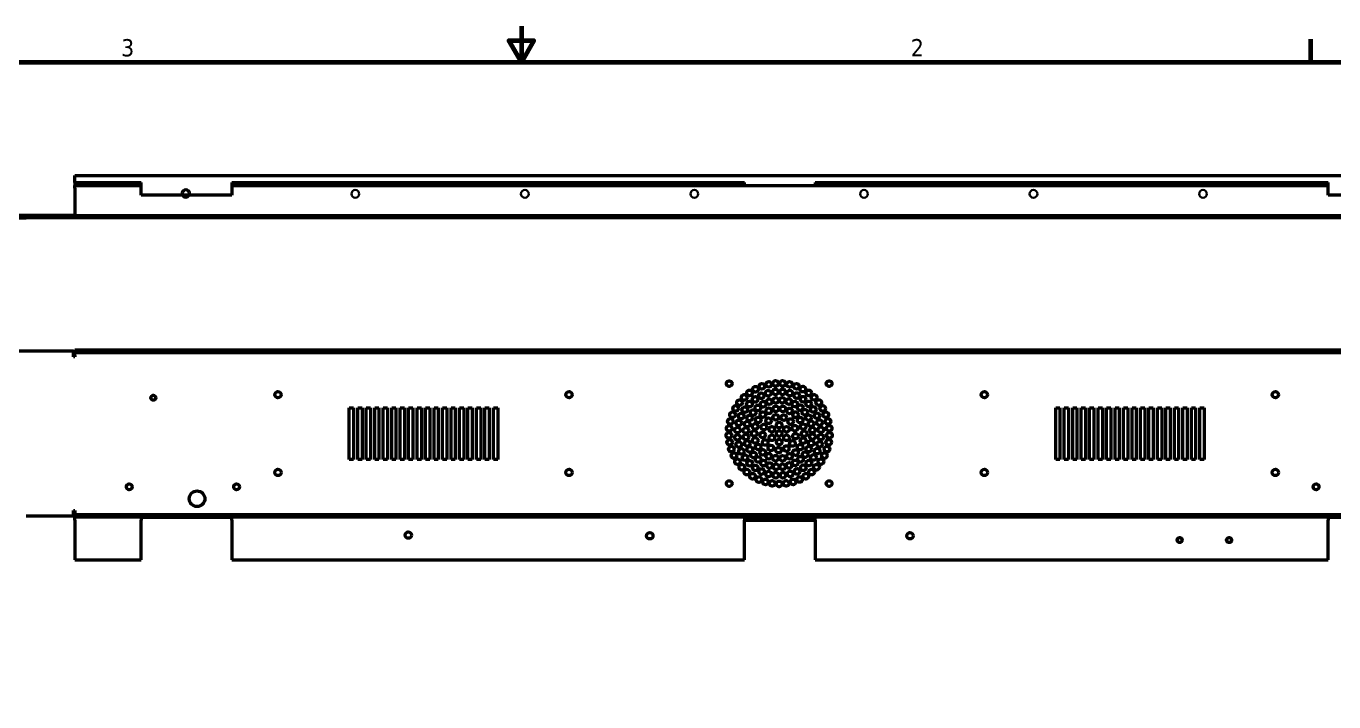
# Model space of a CAD drawing. Header units: millimetres. Extents: x 51 to 2184, y 25 to 1702.
# Drawn here: x 767 to 1693, y 1224 to 1702 of the extents above; entities that cross this region are included whole.
import ezdxf

# ---------------------------------------------------------------- set-up
doc = ezdxf.new("R2010")
doc.units = ezdxf.units.MM
doc.header["$LTSCALE"] = 4
for name, color, linetype, lineweight in [('Obramowanie (ANSI)', 7, 'Continuous', 70), ('Ukryty (ANSI)', 7, 'Continuous', 35), ('Widoczne (ANSI)', 7, 'Continuous', 50)]:
    doc.layers.add(name, color=color, linetype=linetype, lineweight=lineweight)
doc.styles.add('Tekst notatki (ANSI)', font='tahoma.ttf')

# ---------------------------------------------------------------- blocks, each defined once
blk = doc.blocks.new('Ramki Default Border')
at = {"layer": 'Obramowanie (ANSI)'}
blk.add_line((419.1, 419.1), (419.1, 423.16), dxfattribs=at)
at = {"layer": 'Obramowanie (ANSI)', "flags": 128}
for points in [[(279.4, 425.45), (279.4, 419.1), (277.2, 422.91), (281.6, 422.91), (279.4, 419.1)], [(19.05, 12.7), (19.05, 419.1), (539.75, 419.1), (539.75, 12.7), (19.05, 12.7)]]:
    blk.add_lwpolyline(points, dxfattribs=at)
at = {"layer": 'Obramowanie (ANSI)', "char_height": 3.05, "attachment_point": 7, "style": 'Tekst notatki (ANSI)'}
for s, insert in [('3', (208.6, 420.05)), ('2', (348.33, 420.12))]:
    blk.add_mtext(s, dxfattribs=dict(at, insert=insert))

msp = doc.modelspace()

# ---------------------------------------------------------------- linework, layer by layer
at = {"layer": 'Ukryty (ANSI)'}
for p, q in [((1035.335, 1589.139), (1035.335, 1591.139)), ((1039.835, 1589.139), (1039.835, 1591.139)), ((1206.264, 1589.139), (1206.264, 1591.139)), ((1210.764, 1589.139), (1210.764, 1591.139)), ((1390.406, 1589.139), (1390.406, 1591.139)), ((1394.906, 1589.139), (1394.906, 1591.139)), ((1581.835, 1589.139), (1581.835, 1591.139)), ((1585.335, 1589.139), (1585.335, 1591.139)), ((1616.835, 1589.139), (1616.835, 1591.139)), ((1620.335, 1589.139), (1620.335, 1591.139)), ((801.585, 1568.139), (1796.585, 1568.139)), ((838.035, 1566.139), (838.035, 1568.139)), ((842.135, 1566.139), (842.135, 1568.139)), ((855.335, 1566.139), (855.335, 1568.139)), ((858.835, 1566.139), (858.835, 1568.139)), ((882.585, 1568.139), (882.585, 1566.139)), ((893.585, 1568.139), (893.585, 1566.139)), ((914.035, 1566.139), (914.035, 1568.139)), ((918.135, 1566.139), (918.135, 1568.139)), ((943.085, 1566.139), (943.085, 1568.139)), ((947.585, 1566.139), (947.585, 1568.139)), ((995.835, 1566.139), (995.835, 1568.139)), ((998.835, 1566.139), (998.835, 1568.139)), ((1001.835, 1566.139), (1001.835, 1568.139)), ((1004.835, 1566.139), (1004.835, 1568.139)), ((1007.835, 1566.139), (1007.835, 1568.139)), ((1010.835, 1566.139), (1010.835, 1568.139)), ((1013.835, 1566.139), (1013.835, 1568.139)), ((1016.835, 1566.139), (1016.835, 1568.139)), ((1019.835, 1566.139), (1019.835, 1568.139)), ((1022.835, 1566.139), (1022.835, 1568.139)), ((1025.835, 1566.139), (1025.835, 1568.139)), ((1028.835, 1566.139), (1028.835, 1568.139)), ((1031.835, 1566.139), (1031.835, 1568.139)), ((1034.835, 1566.139), (1034.835, 1568.139)), ((1037.835, 1566.139), (1037.835, 1568.139)), ((1040.835, 1566.139), (1040.835, 1568.139)), ((1043.835, 1566.139), (1043.835, 1568.139)), ((1046.835, 1566.139), (1046.835, 1568.139)), ((1049.835, 1566.139), (1049.835, 1568.139)), ((1052.835, 1566.139), (1052.835, 1568.139)), ((1055.835, 1566.139), (1055.835, 1568.139)), ((1058.835, 1566.139), (1058.835, 1568.139)), ((1061.835, 1566.139), (1061.835, 1568.139)), ((1064.835, 1566.139), (1064.835, 1568.139)), ((1067.835, 1566.139), (1067.835, 1568.139)), ((1070.835, 1566.139), (1070.835, 1568.139)), ((1073.835, 1566.139), (1073.835, 1568.139)), ((1076.835, 1566.139), (1076.835, 1568.139)), ((1079.835, 1566.139), (1079.835, 1568.139)), ((1082.835, 1566.139), (1082.835, 1568.139)), ((1085.835, 1566.139), (1085.835, 1568.139)), ((1088.835, 1566.139), (1088.835, 1568.139)), ((1091.835, 1566.139), (1091.835, 1568.139)), ((1094.835, 1566.139), (1094.835, 1568.139)), ((1097.835, 1566.139), (1097.835, 1568.139)), ((1100.835, 1566.139), (1100.835, 1568.139)), ((1149.085, 1566.139), (1149.085, 1568.139)), ((1153.585, 1566.139), (1153.585, 1568.139)), ((1262.527, 1566.139), (1262.527, 1568.139)), ((1262.697, 1566.139), (1262.697, 1568.139)), ((1262.73, 1568.139), (1262.73, 1566.139)), ((1263.049, 1566.139), (1263.049, 1568.139)), ((1263.556, 1566.139), (1263.556, 1568.139)), ((1264.253, 1566.139), (1264.253, 1568.139)), ((1265.087, 1566.139), (1265.087, 1568.139)), ((1266.116, 1566.139), (1266.116, 1568.139)), ((1266.527, 1566.139), (1266.527, 1568.139)), ((1266.697, 1566.139), (1266.697, 1568.139)), ((1266.73, 1568.139), (1266.73, 1566.139)), ((1267.049, 1566.139), (1267.049, 1568.139)), ((1267.261, 1566.139), (1267.261, 1568.139)), ((1267.556, 1566.139), (1267.556, 1568.139)), ((1268.253, 1566.139), (1268.253, 1568.139)), ((1268.59, 1566.139), (1268.59, 1568.139)), ((1268.601, 1566.139), (1268.601, 1568.139)), ((1268.612, 1566.139), (1268.612, 1568.139)), ((1269.087, 1566.139), (1269.087, 1568.139)), ((1269.464, 1566.139), (1269.464, 1568.139)), ((1269.53, 1566.139), (1269.53, 1568.139)), ((1270.035, 1566.139), (1270.035, 1568.139)), ((1270.116, 1566.139), (1270.116, 1568.139)), ((1271.208, 1566.139), (1271.208, 1568.139)), ((1271.261, 1566.139), (1271.261, 1568.139)), ((1271.315, 1566.139), (1271.315, 1568.139)), ((1271.66, 1566.139), (1271.66, 1568.139)), ((1272.59, 1566.139), (1272.59, 1568.139)), ((1272.601, 1566.139), (1272.601, 1568.139)), ((1272.612, 1566.139), (1272.612, 1568.139)), ((1273.354, 1566.139), (1273.354, 1568.139)), ((1273.464, 1566.139), (1273.464, 1568.139)), ((1273.53, 1566.139), (1273.53, 1568.139)), ((1273.769, 1566.139), (1273.769, 1568.139)), ((1273.915, 1566.139), (1273.915, 1568.139)), ((1274.035, 1566.139), (1274.035, 1568.139)), ((1274.564, 1568.139), (1274.564, 1566.139)), ((1274.59, 1568.139), (1274.59, 1566.139)), ((1275.208, 1566.139), (1275.208, 1568.139)), ((1275.233, 1566.139), (1275.233, 1568.139)), ((1275.315, 1566.139), (1275.315, 1568.139)), ((1275.442, 1568.139), (1275.442, 1566.139)), ((1275.519, 1568.139), (1275.519, 1566.139)), ((1275.66, 1566.139), (1275.66, 1568.139)), ((1277.068, 1566.139), (1277.068, 1568.139)), ((1277.155, 1566.139), (1277.155, 1568.139)), ((1277.19, 1568.139), (1277.19, 1566.139)), ((1277.248, 1566.139), (1277.248, 1568.139)), ((1277.315, 1568.139), (1277.315, 1566.139)), ((1277.354, 1566.139), (1277.354, 1568.139)), ((1277.769, 1566.139), (1277.769, 1568.139)), ((1277.915, 1566.139), (1277.915, 1568.139)), ((1278.564, 1568.139), (1278.564, 1566.139)), ((1278.59, 1568.139), (1278.59, 1566.139)), ((1279.233, 1566.139), (1279.233, 1568.139)), ((1279.252, 1566.139), (1279.252, 1568.139)), ((1279.442, 1568.139), (1279.442, 1566.139)), ((1279.519, 1568.139), (1279.519, 1566.139)), ((1279.742, 1568.139), (1279.742, 1566.139)), ((1279.91, 1568.139), (1279.91, 1566.139)), ((1280.422, 1568.139), (1280.422, 1566.139)), ((1281.007, 1566.139), (1281.007, 1568.139)), ((1281.068, 1566.139), (1281.068, 1568.139)), ((1281.114, 1568.139), (1281.114, 1566.139)), ((1281.155, 1566.139), (1281.155, 1568.139)), ((1281.161, 1568.139), (1281.161, 1566.139)), ((1281.19, 1568.139), (1281.19, 1566.139)), ((1281.216, 1566.139), (1281.216, 1568.139)), ((1281.248, 1566.139), (1281.248, 1568.139)), ((1281.315, 1568.139), (1281.315, 1566.139)), ((1281.364, 1566.139), (1281.364, 1568.139)), ((1282.999, 1568.139), (1282.999, 1566.139)), ((1283.181, 1568.139), (1283.181, 1566.139)), ((1283.204, 1568.139), (1283.204, 1566.139)), ((1283.252, 1566.139), (1283.252, 1568.139)), ((1283.272, 1568.139), (1283.272, 1566.139)), ((1283.637, 1566.139), (1283.637, 1568.139)), ((1283.742, 1568.139), (1283.742, 1566.139)), ((1283.91, 1568.139), (1283.91, 1566.139)), ((1284.422, 1568.139), (1284.422, 1566.139)), ((1285.007, 1566.139), (1285.007, 1568.139)), ((1285.114, 1568.139), (1285.114, 1566.139)), ((1285.161, 1568.139), (1285.161, 1566.139)), ((1285.216, 1566.139), (1285.216, 1568.139)), ((1285.364, 1566.139), (1285.364, 1568.139)), ((1285.464, 1566.139), (1285.464, 1568.139)), ((1285.695, 1566.139), (1285.695, 1568.139)), ((1285.898, 1566.139), (1285.898, 1568.139)), ((1286.385, 1568.139), (1286.385, 1566.139)), ((1286.456, 1568.139), (1286.456, 1566.139)), ((1286.584, 1568.139), (1286.584, 1566.139)), ((1286.835, 1568.139), (1286.835, 1566.139)), ((1286.999, 1568.139), (1286.999, 1566.139)), ((1287.069, 1568.139), (1287.069, 1566.139)), ((1287.181, 1568.139), (1287.181, 1566.139)), ((1287.204, 1568.139), (1287.204, 1566.139)), ((1287.264, 1568.139), (1287.264, 1566.139)), ((1287.272, 1568.139), (1287.272, 1566.139)), ((1287.637, 1566.139), (1287.637, 1568.139)), ((1288.187, 1568.139), (1288.187, 1566.139)), ((1288.303, 1566.139), (1288.303, 1568.139)), ((1289.464, 1566.139), (1289.464, 1568.139)), ((1289.695, 1566.139), (1289.695, 1568.139)), ((1289.898, 1566.139), (1289.898, 1568.139)), ((1290.306, 1566.139), (1290.306, 1568.139)), ((1290.385, 1568.139), (1290.385, 1566.139)), ((1290.456, 1568.139), (1290.456, 1566.139)), ((1290.552, 1566.139), (1290.552, 1568.139)), ((1290.584, 1568.139), (1290.584, 1566.139)), ((1290.624, 1568.139), (1290.624, 1566.139)), ((1290.67, 1566.139), (1290.67, 1568.139)), ((1290.674, 1568.139), (1290.674, 1566.139)), ((1290.828, 1568.139), (1290.828, 1566.139)), ((1290.835, 1568.139), (1290.835, 1566.139)), ((1291.069, 1568.139), (1291.069, 1566.139)), ((1291.105, 1568.139), (1291.105, 1566.139)), ((1291.264, 1568.139), (1291.264, 1566.139)), ((1291.359, 1568.139), (1291.359, 1566.139)), ((1292.187, 1568.139), (1292.187, 1566.139)), ((1292.257, 1568.139), (1292.257, 1566.139)), ((1292.303, 1566.139), (1292.303, 1568.139)), ((1292.894, 1568.139), (1292.894, 1566.139)), ((1293.16, 1566.139), (1293.16, 1568.139)), ((1294.306, 1566.139), (1294.306, 1568.139)), ((1294.552, 1566.139), (1294.552, 1568.139)), ((1294.624, 1568.139), (1294.624, 1566.139)), ((1294.67, 1566.139), (1294.67, 1568.139)), ((1294.674, 1568.139), (1294.674, 1566.139)), ((1294.828, 1568.139), (1294.828, 1566.139)), ((1295.105, 1568.139), (1295.105, 1566.139)), ((1295.359, 1568.139), (1295.359, 1566.139)), ((1295.383, 1566.139), (1295.383, 1568.139)), ((1295.492, 1568.139), (1295.492, 1566.139)), ((1295.586, 1566.139), (1295.586, 1568.139)), ((1295.637, 1566.139), (1295.637, 1568.139)), ((1295.642, 1568.139), (1295.642, 1566.139)), ((1295.66, 1568.139), (1295.66, 1566.139)), ((1295.694, 1568.139), (1295.694, 1566.139)), ((1295.907, 1568.139), (1295.907, 1566.139)), ((1296.257, 1568.139), (1296.257, 1566.139)), ((1296.894, 1568.139), (1296.894, 1566.139)), ((1297.16, 1566.139), (1297.16, 1568.139)), ((1297.664, 1568.139), (1297.664, 1566.139)), ((1298.09, 1568.139), (1298.09, 1566.139)), ((1298.113, 1566.139), (1298.113, 1568.139)), ((1299.383, 1566.139), (1299.383, 1568.139)), ((1299.492, 1568.139), (1299.492, 1566.139)), ((1299.586, 1566.139), (1299.586, 1568.139)), ((1299.637, 1566.139), (1299.637, 1568.139)), ((1299.642, 1568.139), (1299.642, 1566.139)), ((1299.66, 1568.139), (1299.66, 1566.139)), ((1299.694, 1568.139), (1299.694, 1566.139)), ((1299.907, 1568.139), (1299.907, 1566.139)), ((1300.274, 1568.139), (1300.274, 1566.139)), ((1300.521, 1568.139), (1300.521, 1566.139)), ((1300.538, 1568.139), (1300.538, 1566.139)), ((1300.543, 1566.139), (1300.543, 1568.139)), ((1300.55, 1566.139), (1300.55, 1568.139)), ((1300.689, 1568.139), (1300.689, 1566.139)), ((1300.797, 1566.139), (1300.797, 1568.139)), ((1301.313, 1568.139), (1301.313, 1566.139)), ((1301.664, 1568.139), (1301.664, 1566.139)), ((1302.09, 1568.139), (1302.09, 1566.139)), ((1302.113, 1566.139), (1302.113, 1568.139)), ((1303.065, 1566.139), (1303.065, 1568.139)), ((1303.169, 1568.139), (1303.169, 1566.139)), ((1303.286, 1568.139), (1303.286, 1566.139)), ((1304.274, 1568.139), (1304.274, 1566.139)), ((1304.521, 1568.139), (1304.521, 1566.139)), ((1304.538, 1568.139), (1304.538, 1566.139)), ((1304.543, 1566.139), (1304.543, 1568.139)), ((1304.55, 1566.139), (1304.55, 1568.139)), ((1304.689, 1568.139), (1304.689, 1566.139)), ((1304.797, 1566.139), (1304.797, 1568.139)), ((1304.822, 1568.139), (1304.822, 1566.139)), ((1305.076, 1568.139), (1305.076, 1566.139)), ((1305.313, 1568.139), (1305.313, 1566.139)), ((1305.353, 1568.139), (1305.353, 1566.139)), ((1305.467, 1566.139), (1305.467, 1568.139)), ((1305.507, 1568.139), (1305.507, 1566.139)), ((1305.629, 1566.139), (1305.629, 1568.139)), ((1305.875, 1566.139), (1305.875, 1568.139)), ((1306.194, 1568.139), (1306.194, 1566.139)), ((1307.065, 1566.139), (1307.065, 1568.139)), ((1307.169, 1568.139), (1307.169, 1566.139)), ((1307.286, 1568.139), (1307.286, 1566.139)), ((1307.51, 1568.139), (1307.51, 1566.139)), ((1307.921, 1566.139), (1307.921, 1568.139)), ((1308.822, 1568.139), (1308.822, 1566.139)), ((1309.076, 1568.139), (1309.076, 1566.139)), ((1309.111, 1568.139), (1309.111, 1566.139)), ((1309.219, 1568.139), (1309.219, 1566.139)), ((1309.345, 1568.139), (1309.345, 1566.139)), ((1309.353, 1568.139), (1309.353, 1566.139)), ((1309.467, 1566.139), (1309.467, 1568.139)), ((1309.507, 1568.139), (1309.507, 1566.139)), ((1309.597, 1568.139), (1309.597, 1566.139)), ((1309.629, 1566.139), (1309.629, 1568.139)), ((1309.693, 1568.139), (1309.693, 1566.139)), ((1309.725, 1568.139), (1309.725, 1566.139)), ((1309.875, 1566.139), (1309.875, 1568.139)), ((1310.194, 1568.139), (1310.194, 1566.139)), ((1310.24, 1566.139), (1310.24, 1568.139)), ((1310.485, 1566.139), (1310.485, 1568.139)), ((1310.716, 1566.139), (1310.716, 1568.139)), ((1311.51, 1568.139), (1311.51, 1566.139)), ((1311.921, 1566.139), (1311.921, 1568.139)), ((1312.585, 1566.139), (1312.585, 1568.139)), ((1312.908, 1568.139), (1312.908, 1566.139)), ((1312.977, 1568.139), (1312.977, 1566.139)), ((1313, 1568.139), (1313, 1566.139)), ((1313.111, 1568.139), (1313.111, 1566.139)), ((1313.182, 1568.139), (1313.182, 1566.139)), ((1313.219, 1568.139), (1313.219, 1566.139)), ((1313.345, 1568.139), (1313.345, 1566.139)), ((1313.597, 1568.139), (1313.597, 1566.139)), ((1313.693, 1568.139), (1313.693, 1566.139)), ((1313.725, 1568.139), (1313.725, 1566.139)), ((1314.24, 1566.139), (1314.24, 1568.139)), ((1314.485, 1566.139), (1314.485, 1568.139)), ((1314.716, 1566.139), (1314.716, 1568.139)), ((1314.777, 1566.139), (1314.777, 1568.139)), ((1314.965, 1566.139), (1314.965, 1568.139)), ((1315.019, 1568.139), (1315.019, 1566.139)), ((1315.067, 1568.139), (1315.067, 1566.139)), ((1315.174, 1566.139), (1315.174, 1568.139)), ((1315.759, 1568.139), (1315.759, 1566.139)), ((1316.27, 1568.139), (1316.27, 1566.139)), ((1316.439, 1568.139), (1316.439, 1566.139)), ((1316.585, 1566.139), (1316.585, 1568.139)), ((1316.908, 1568.139), (1316.908, 1566.139)), ((1316.967, 1566.139), (1316.967, 1568.139)), ((1316.977, 1568.139), (1316.977, 1566.139)), ((1317, 1568.139), (1317, 1566.139)), ((1317.182, 1568.139), (1317.182, 1566.139)), ((1318.777, 1566.139), (1318.777, 1568.139)), ((1318.865, 1568.139), (1318.865, 1566.139)), ((1318.932, 1566.139), (1318.932, 1568.139)), ((1318.965, 1566.139), (1318.965, 1568.139)), ((1318.989, 1566.139), (1318.989, 1568.139)), ((1318.991, 1568.139), (1318.991, 1566.139)), ((1319.019, 1568.139), (1319.019, 1566.139)), ((1319.067, 1568.139), (1319.067, 1566.139)), ((1319.112, 1566.139), (1319.112, 1568.139)), ((1319.174, 1566.139), (1319.174, 1568.139)), ((1319.759, 1568.139), (1319.759, 1566.139)), ((1320.27, 1568.139), (1320.27, 1566.139)), ((1320.439, 1568.139), (1320.439, 1566.139)), ((1320.662, 1568.139), (1320.662, 1566.139)), ((1320.739, 1568.139), (1320.739, 1566.139)), ((1320.967, 1566.139), (1320.967, 1568.139)), ((1320.982, 1566.139), (1320.982, 1568.139)), ((1321.591, 1568.139), (1321.591, 1566.139)), ((1321.617, 1568.139), (1321.617, 1566.139)), ((1322.266, 1566.139), (1322.266, 1568.139)), ((1322.412, 1566.139), (1322.412, 1568.139)), ((1322.794, 1566.139), (1322.794, 1568.139)), ((1322.865, 1568.139), (1322.865, 1566.139)), ((1322.932, 1566.139), (1322.932, 1568.139)), ((1322.989, 1566.139), (1322.989, 1568.139)), ((1322.991, 1568.139), (1322.991, 1566.139)), ((1323.112, 1566.139), (1323.112, 1568.139)), ((1324.551, 1566.139), (1324.551, 1568.139)), ((1324.662, 1568.139), (1324.662, 1566.139)), ((1324.739, 1568.139), (1324.739, 1566.139)), ((1324.865, 1566.139), (1324.865, 1568.139)), ((1324.973, 1566.139), (1324.973, 1568.139)), ((1324.982, 1566.139), (1324.982, 1568.139)), ((1325.591, 1568.139), (1325.591, 1566.139)), ((1325.617, 1568.139), (1325.617, 1566.139)), ((1326.119, 1566.139), (1326.119, 1568.139)), ((1326.266, 1566.139), (1326.266, 1568.139)), ((1326.412, 1566.139), (1326.412, 1568.139)), ((1326.651, 1566.139), (1326.651, 1568.139)), ((1326.717, 1566.139), (1326.717, 1568.139)), ((1326.794, 1566.139), (1326.794, 1568.139)), ((1327.569, 1566.139), (1327.569, 1568.139)), ((1327.591, 1566.139), (1327.591, 1568.139)), ((1327.605, 1566.139), (1327.605, 1568.139)), ((1328.551, 1566.139), (1328.551, 1568.139)), ((1328.865, 1566.139), (1328.865, 1568.139)), ((1328.897, 1566.139), (1328.897, 1568.139)), ((1328.973, 1566.139), (1328.973, 1568.139)), ((1330.084, 1566.139), (1330.084, 1568.139)), ((1330.119, 1566.139), (1330.119, 1568.139)), ((1330.651, 1566.139), (1330.651, 1568.139)), ((1330.717, 1566.139), (1330.717, 1568.139)), ((1331.077, 1566.139), (1331.077, 1568.139)), ((1331.569, 1566.139), (1331.569, 1568.139)), ((1331.591, 1566.139), (1331.591, 1568.139)), ((1331.605, 1566.139), (1331.605, 1568.139)), ((1331.941, 1566.139), (1331.941, 1568.139)), ((1332.614, 1566.139), (1332.614, 1568.139)), ((1332.897, 1566.139), (1332.897, 1568.139)), ((1333.139, 1566.139), (1333.139, 1568.139)), ((1333.44, 1568.139), (1333.44, 1566.139)), ((1333.479, 1566.139), (1333.479, 1568.139)), ((1333.655, 1566.139), (1333.655, 1568.139)), ((1334.084, 1566.139), (1334.084, 1568.139)), ((1335.077, 1566.139), (1335.077, 1568.139)), ((1335.941, 1566.139), (1335.941, 1568.139)), ((1336.614, 1566.139), (1336.614, 1568.139)), ((1337.139, 1566.139), (1337.139, 1568.139)), ((1337.44, 1568.139), (1337.44, 1566.139)), ((1337.479, 1566.139), (1337.479, 1568.139)), ((1337.655, 1566.139), (1337.655, 1568.139)), ((1443.085, 1566.139), (1443.085, 1568.139)), ((1447.585, 1566.139), (1447.585, 1568.139)), ((1495.835, 1566.139), (1495.835, 1568.139)), ((1498.835, 1566.139), (1498.835, 1568.139)), ((1501.835, 1566.139), (1501.835, 1568.139)), ((1504.835, 1566.139), (1504.835, 1568.139)), ((1507.835, 1566.139), (1507.835, 1568.139)), ((1510.835, 1566.139), (1510.835, 1568.139)), ((1513.835, 1566.139), (1513.835, 1568.139)), ((1516.835, 1566.139), (1516.835, 1568.139)), ((1519.835, 1566.139), (1519.835, 1568.139)), ((1522.835, 1566.139), (1522.835, 1568.139)), ((1525.835, 1566.139), (1525.835, 1568.139)), ((1528.835, 1566.139), (1528.835, 1568.139)), ((1531.835, 1566.139), (1531.835, 1568.139)), ((1534.835, 1566.139), (1534.835, 1568.139)), ((1537.835, 1566.139), (1537.835, 1568.139)), ((1540.835, 1566.139), (1540.835, 1568.139)), ((1543.835, 1566.139), (1543.835, 1568.139)), ((1546.835, 1566.139), (1546.835, 1568.139)), ((1549.835, 1566.139), (1549.835, 1568.139)), ((1552.835, 1566.139), (1552.835, 1568.139)), ((1555.835, 1566.139), (1555.835, 1568.139)), ((1558.835, 1566.139), (1558.835, 1568.139)), ((1561.835, 1566.139), (1561.835, 1568.139)), ((1564.835, 1566.139), (1564.835, 1568.139)), ((1567.835, 1566.139), (1567.835, 1568.139)), ((1570.835, 1566.139), (1570.835, 1568.139)), ((1573.835, 1566.139), (1573.835, 1568.139)), ((1576.835, 1566.139), (1576.835, 1568.139)), ((1579.835, 1566.139), (1579.835, 1568.139)), ((1582.835, 1566.139), (1582.835, 1568.139)), ((1585.835, 1566.139), (1585.835, 1568.139)), ((1588.835, 1566.139), (1588.835, 1568.139)), ((1591.835, 1566.139), (1591.835, 1568.139)), ((1594.835, 1566.139), (1594.835, 1568.139)), ((1597.835, 1566.139), (1597.835, 1568.139)), ((1600.835, 1566.139), (1600.835, 1568.139)), ((1649.085, 1566.139), (1649.085, 1568.139)), ((1653.585, 1566.139), (1653.585, 1568.139)), ((1678.035, 1566.139), (1678.035, 1568.139)), ((1682.135, 1566.139), (1682.135, 1568.139)), ((877.335, 1470.853), (877.335, 1472.853)), ((882.835, 1470.853), (882.835, 1472.853)), ((997.335, 1470.853), (997.335, 1472.853)), ((1002.835, 1470.853), (1002.835, 1472.853)), ((1117.335, 1470.853), (1117.335, 1472.853)), ((1122.835, 1470.853), (1122.835, 1472.853)), ((1237.335, 1470.853), (1237.335, 1472.853)), ((1242.835, 1470.853), (1242.835, 1472.853)), ((1357.335, 1470.853), (1357.335, 1472.853)), ((1362.835, 1470.853), (1362.835, 1472.853)), ((1477.335, 1470.853), (1477.335, 1472.853)), ((1482.835, 1470.853), (1482.835, 1472.853)), ((1597.335, 1470.853), (1597.335, 1472.853)), ((1602.835, 1470.853), (1602.835, 1472.853)), ((848.585, 1354.153), (801.585, 1354.153)), ((1688.585, 1354.153), (912.585, 1354.153))]:
    msp.add_line(p, q, dxfattribs=at)
for centre in [(1000.085, 1583.139), (1120.085, 1583.139), (1240.085, 1583.139), (1360.085, 1583.139), (1480.085, 1583.139), (1600.085, 1583.139)]:
    msp.add_circle(centre, 2.75, dxfattribs=at)
msp.add_arc((880.085, 1583.139), 2.75, 201.323686, 338.676314, dxfattribs=at)
at = {"layer": 'Widoczne (ANSI)'}
for p, q in [((801.585, 1596.139), (1798.585, 1596.139)), ((801.585, 1591.139), (801.585, 1596.139)), ((801.585, 1591.139), (848.585, 1591.139)), ((801.585, 1591.139), (801.585, 1589.139)), ((801.585, 1589.139), (848.585, 1589.139)), ((801.585, 1587.139), (801.585, 1589.139)), ((801.585, 1587.139), (801.585, 1570.139)), ((848.585, 1589.139), (848.585, 1591.139)), ((848.585, 1587.139), (848.585, 1589.139)), ((848.585, 1582.139), (848.585, 1587.139)), ((912.585, 1591.139), (1275.585, 1591.139)), ((912.585, 1591.139), (912.585, 1589.139)), ((912.585, 1589.139), (1275.585, 1589.139)), ((912.585, 1589.139), (912.585, 1587.139)), ((912.585, 1587.139), (912.585, 1582.139)), ((1275.585, 1589.139), (1275.585, 1591.139)), ((1275.585, 1589.139), (1325.585, 1589.139)), ((1325.585, 1591.139), (1325.585, 1589.139)), ((1325.585, 1591.139), (1688.585, 1591.139)), ((1325.585, 1589.139), (1688.585, 1589.139)), ((1688.585, 1589.139), (1688.585, 1591.139)), ((1688.585, 1587.139), (1688.585, 1589.139)), ((1688.585, 1582.139), (1688.585, 1587.139)), ((912.585, 1582.139), (848.585, 1582.139)), ((1752.585, 1582.139), (1688.585, 1582.139)), ((721.585, 1568.139), (767.085, 1568.139)), ((721.585, 1566.139), (767.085, 1566.139)), ((767.085, 1568.139), (767.085, 1566.139)), ((767.085, 1568.139), (800.585, 1568.139)), ((800.585, 1566.139), (767.085, 1566.139)), ((800.585, 1568.139), (800.585, 1566.139)), ((800.585, 1568.139), (801.585, 1568.139)), ((801.585, 1566.139), (800.585, 1566.139)), ((801.585, 1570.139), (801.585, 1566.139)), ((1796.585, 1566.139), (801.585, 1566.139)), ((800.585, 1471.853), (721.585, 1471.853)), ((800.585, 1467.853), (800.585, 1471.853)), ((801.585, 1472.853), (1798.585, 1472.853)), ((801.585, 1472.853), (801.585, 1470.853)), ((801.585, 1467.853), (800.585, 1467.853)), ((801.585, 1468.853), (801.585, 1470.853)), ((801.585, 1470.853), (1798.585, 1470.853)), ((801.585, 1468.853), (801.585, 1467.853)), ((995.835, 1395.253), (995.835, 1431.753)), ((995.835, 1431.753), (998.835, 1431.753)), ((998.835, 1431.753), (998.835, 1395.253)), ((1001.835, 1395.253), (1001.835, 1431.753)), ((1001.835, 1431.753), (1004.835, 1431.753)), ((1004.835, 1431.753), (1004.835, 1395.253)), ((1007.835, 1395.253), (1007.835, 1431.753)), ((1007.835, 1431.753), (1010.835, 1431.753)), ((1010.835, 1431.753), (1010.835, 1395.253)), ((1013.835, 1395.253), (1013.835, 1431.753)), ((1013.835, 1431.753), (1016.835, 1431.753)), ((1016.835, 1431.753), (1016.835, 1395.253)), ((1019.835, 1395.253), (1019.835, 1431.753)), ((1019.835, 1431.753), (1022.835, 1431.753)), ((1022.835, 1431.753), (1022.835, 1395.253)), ((1025.835, 1395.253), (1025.835, 1431.753)), ((1025.835, 1431.753), (1028.835, 1431.753)), ((1028.835, 1431.753), (1028.835, 1395.253)), ((1031.835, 1395.253), (1031.835, 1431.753)), ((1031.835, 1431.753), (1034.835, 1431.753)), ((1034.835, 1431.753), (1034.835, 1395.253)), ((1037.835, 1395.253), (1037.835, 1431.753)), ((1037.835, 1431.753), (1040.835, 1431.753)), ((1040.835, 1431.753), (1040.835, 1395.253)), ((1043.835, 1395.253), (1043.835, 1431.753)), ((1043.835, 1431.753), (1046.835, 1431.753)), ((1046.835, 1431.753), (1046.835, 1395.253)), ((1049.835, 1395.253), (1049.835, 1431.753)), ((1049.835, 1431.753), (1052.835, 1431.753)), ((1052.835, 1431.753), (1052.835, 1395.253)), ((1055.835, 1395.253), (1055.835, 1431.753)), ((1055.835, 1431.753), (1058.835, 1431.753)), ((1058.835, 1431.753), (1058.835, 1395.253)), ((1061.835, 1395.253), (1061.835, 1431.753)), ((1061.835, 1431.753), (1064.835, 1431.753)), ((1064.835, 1431.753), (1064.835, 1395.253)), ((1067.835, 1395.253), (1067.835, 1431.753)), ((1067.835, 1431.753), (1070.835, 1431.753)), ((1070.835, 1431.753), (1070.835, 1395.253)), ((1073.835, 1395.253), (1073.835, 1431.753)), ((1073.835, 1431.753), (1076.835, 1431.753)), ((1076.835, 1431.753), (1076.835, 1395.253)), ((1079.835, 1395.253), (1079.835, 1431.753)), ((1079.835, 1431.753), (1082.835, 1431.753)), ((1082.835, 1431.753), (1082.835, 1395.253)), ((1085.835, 1395.253), (1085.835, 1431.753)), ((1085.835, 1431.753), (1088.835, 1431.753)), ((1088.835, 1431.753), (1088.835, 1395.253)), ((1091.835, 1395.253), (1091.835, 1431.753)), ((1091.835, 1431.753), (1094.835, 1431.753)), ((1094.835, 1431.753), (1094.835, 1395.253)), ((1097.835, 1395.253), (1097.835, 1431.753)), ((1097.835, 1431.753), (1100.835, 1431.753)), ((1100.835, 1431.753), (1100.835, 1395.253)), ((1495.835, 1395.253), (1495.835, 1431.753)), ((1495.835, 1431.753), (1498.835, 1431.753)), ((1498.835, 1431.753), (1498.835, 1395.253)), ((1501.835, 1395.253), (1501.835, 1431.753)), ((1501.835, 1431.753), (1504.835, 1431.753)), ((1504.835, 1431.753), (1504.835, 1395.253)), ((1507.835, 1395.253), (1507.835, 1431.753)), ((1507.835, 1431.753), (1510.835, 1431.753)), ((1510.835, 1431.753), (1510.835, 1395.253)), ((1513.835, 1395.253), (1513.835, 1431.753)), ((1513.835, 1431.753), (1516.835, 1431.753)), ((1516.835, 1431.753), (1516.835, 1395.253)), ((1519.835, 1395.253), (1519.835, 1431.753)), ((1519.835, 1431.753), (1522.835, 1431.753)), ((1522.835, 1431.753), (1522.835, 1395.253)), ((1525.835, 1395.253), (1525.835, 1431.753)), ((1525.835, 1431.753), (1528.835, 1431.753)), ((1528.835, 1431.753), (1528.835, 1395.253)), ((1531.835, 1395.253), (1531.835, 1431.753)), ((1531.835, 1431.753), (1534.835, 1431.753)), ((1534.835, 1431.753), (1534.835, 1395.253)), ((1537.835, 1395.253), (1537.835, 1431.753)), ((1537.835, 1431.753), (1540.835, 1431.753)), ((1540.835, 1431.753), (1540.835, 1395.253)), ((1543.835, 1395.253), (1543.835, 1431.753)), ((1543.835, 1431.753), (1546.835, 1431.753)), ((1546.835, 1431.753), (1546.835, 1395.253)), ((1549.835, 1395.253), (1549.835, 1431.753)), ((1549.835, 1431.753), (1552.835, 1431.753)), ((1552.835, 1431.753), (1552.835, 1395.253)), ((1555.835, 1395.253), (1555.835, 1431.753)), ((1555.835, 1431.753), (1558.835, 1431.753)), ((1558.835, 1431.753), (1558.835, 1395.253)), ((1561.835, 1395.253), (1561.835, 1431.753)), ((1561.835, 1431.753), (1564.835, 1431.753)), ((1564.835, 1431.753), (1564.835, 1395.253)), ((1567.835, 1395.253), (1567.835, 1431.753)), ((1567.835, 1431.753), (1570.835, 1431.753)), ((1570.835, 1431.753), (1570.835, 1395.253)), ((1573.835, 1395.253), (1573.835, 1431.753)), ((1573.835, 1431.753), (1576.835, 1431.753)), ((1576.835, 1431.753), (1576.835, 1395.253)), ((1579.835, 1395.253), (1579.835, 1431.753)), ((1579.835, 1431.753), (1582.835, 1431.753)), ((1582.835, 1431.753), (1582.835, 1395.253)), ((1585.835, 1395.253), (1585.835, 1431.753)), ((1585.835, 1431.753), (1588.835, 1431.753)), ((1588.835, 1431.753), (1588.835, 1395.253)), ((1591.835, 1395.253), (1591.835, 1431.753)), ((1591.835, 1431.753), (1594.835, 1431.753)), ((1594.835, 1431.753), (1594.835, 1395.253)), ((1597.835, 1395.253), (1597.835, 1431.753)), ((1597.835, 1431.753), (1600.835, 1431.753)), ((1600.835, 1431.753), (1600.835, 1395.253)), ((998.835, 1395.253), (995.835, 1395.253)), ((1004.835, 1395.253), (1001.835, 1395.253)), ((1010.835, 1395.253), (1007.835, 1395.253)), ((1016.835, 1395.253), (1013.835, 1395.253)), ((1022.835, 1395.253), (1019.835, 1395.253)), ((1028.835, 1395.253), (1025.835, 1395.253)), ((1034.835, 1395.253), (1031.835, 1395.253)), ((1040.835, 1395.253), (1037.835, 1395.253)), ((1046.835, 1395.253), (1043.835, 1395.253)), ((1052.835, 1395.253), (1049.835, 1395.253)), ((1058.835, 1395.253), (1055.835, 1395.253)), ((1064.835, 1395.253), (1061.835, 1395.253)), ((1070.835, 1395.253), (1067.835, 1395.253)), ((1076.835, 1395.253), (1073.835, 1395.253)), ((1082.835, 1395.253), (1079.835, 1395.253)), ((1088.835, 1395.253), (1085.835, 1395.253)), ((1094.835, 1395.253), (1091.835, 1395.253)), ((1100.835, 1395.253), (1097.835, 1395.253)), ((1498.835, 1395.253), (1495.835, 1395.253)), ((1504.835, 1395.253), (1501.835, 1395.253)), ((1510.835, 1395.253), (1507.835, 1395.253)), ((1516.835, 1395.253), (1513.835, 1395.253)), ((1522.835, 1395.253), (1519.835, 1395.253)), ((1528.835, 1395.253), (1525.835, 1395.253)), ((1534.835, 1395.253), (1531.835, 1395.253)), ((1540.835, 1395.253), (1537.835, 1395.253)), ((1546.835, 1395.253), (1543.835, 1395.253)), ((1552.835, 1395.253), (1549.835, 1395.253)), ((1558.835, 1395.253), (1555.835, 1395.253)), ((1564.835, 1395.253), (1561.835, 1395.253)), ((1570.835, 1395.253), (1567.835, 1395.253)), ((1576.835, 1395.253), (1573.835, 1395.253)), ((1582.835, 1395.253), (1579.835, 1395.253)), ((1588.835, 1395.253), (1585.835, 1395.253)), ((1594.835, 1395.253), (1591.835, 1395.253)), ((1600.835, 1395.253), (1597.835, 1395.253)), ((767.085, 1355.391), (800.585, 1355.391)), ((800.585, 1355.391), (800.585, 1359.153)), ((800.585, 1359.153), (801.585, 1359.153)), ((801.585, 1359.153), (801.585, 1358.153)), ((801.585, 1358.153), (801.585, 1356.153)), ((801.585, 1356.153), (848.585, 1356.153)), ((801.585, 1352.153), (801.585, 1356.153)), ((801.585, 1352.153), (801.585, 1324.153)), ((848.585, 1356.153), (848.585, 1352.153)), ((848.585, 1356.153), (912.585, 1356.153)), ((912.585, 1354.153), (848.585, 1354.153)), ((848.585, 1324.153), (848.585, 1352.153)), ((912.585, 1352.153), (912.585, 1356.153)), ((912.585, 1356.153), (1688.585, 1356.153)), ((912.585, 1352.153), (912.585, 1324.153)), ((1275.585, 1355.617), (1325.585, 1355.617)), ((1275.585, 1355.617), (1275.585, 1352.153)), ((1275.585, 1352.153), (1325.585, 1352.153)), ((1275.585, 1324.153), (1275.585, 1352.153)), ((1325.585, 1352.153), (1325.585, 1355.617)), ((1325.585, 1352.153), (1325.585, 1324.153)), ((1688.585, 1356.153), (1688.585, 1352.153)), ((1688.585, 1356.153), (1752.585, 1356.153)), ((1752.585, 1354.153), (1688.585, 1354.153)), ((1688.585, 1324.153), (1688.585, 1352.153)), ((801.585, 1324.153), (848.585, 1324.153)), ((912.585, 1324.153), (1275.585, 1324.153)), ((1325.585, 1324.153), (1688.585, 1324.153))]:
    msp.add_line(p, q, dxfattribs=at)
for centre, radius in [((1264.73, 1448.859), 2), ((1279.155, 1442.285), 2), ((1283.364, 1444.918), 2), ((1287.898, 1446.941), 2), ((1292.306, 1442.069), 2), ((1292.67, 1448.312), 2), ((1297.383, 1442.987), 2), ((1297.586, 1449.006), 2), ((1302.543, 1443.009), 2), ((1302.55, 1449.009), 2), ((1307.467, 1448.321), 2), ((1307.629, 1442.135), 2), ((1312.24, 1446.956), 2), ((1316.777, 1444.939), 2), ((1320.989, 1442.311), 2), ((1335.44, 1448.859), 2), ((857.085, 1438.853), 1.75), ((945.335, 1441.003), 2.25), ((1151.335, 1441.003), 2.25), ((1272.035, 1435.4), 2), ((1275.354, 1439.091), 2), ((1279.068, 1434.35), 2), ((1283.007, 1437.684), 2), ((1287.464, 1440.283), 2), ((1288.835, 1434.284), 2), ((1293.105, 1436.08), 2), ((1297.642, 1437.009), 2), ((1302.274, 1437.035), 2), ((1306.822, 1436.157), 2), ((1311.111, 1434.409), 2), ((1312.485, 1440.391), 2), ((1316.965, 1437.83), 2), ((1320.932, 1434.531), 2), ((1324.794, 1439.122), 2), ((1328.119, 1435.435), 2), ((1445.335, 1441.003), 2.25), ((1651.335, 1441.003), 2.25), ((1267.087, 1426.818), 2), ((1269.261, 1431.282), 2), ((1273.208, 1425.904), 2), ((1275.769, 1430.383), 2), ((1279.19, 1424.529), 2), ((1281.742, 1428.395), 2), ((1284.999, 1431.689), 2), ((1288.584, 1426.917), 2), ((1292.828, 1429.616), 2), ((1297.66, 1431.009), 2), ((1297.694, 1425.009), 2), ((1302.689, 1430.985), 2), ((1303.313, 1424.805), 2), ((1307.507, 1429.545), 2), ((1311.725, 1426.806), 2), ((1314.977, 1431.857), 2), ((1318.27, 1428.6), 2), ((1320.865, 1424.763), 2), ((1324.266, 1430.592), 2), ((1326.865, 1426.134), 2), ((1330.897, 1431.321), 2), ((1333.077, 1426.86), 2), ((1264.697, 1417.206), 2), ((1265.556, 1422.096), 2), ((1270.59, 1415.962), 2), ((1271.464, 1421.047), 2), ((1276.564, 1415.692), 2), ((1277.442, 1420.24), 2), ((1283.161, 1418.568), 2), ((1285.272, 1423.132), 2), ((1289.264, 1418.07), 2), ((1292.624, 1422.579), 2), ((1294.894, 1416.509), 2), ((1300.09, 1419.509), 2), ((1305.286, 1416.509), 2), ((1308.194, 1422.014), 2), ((1311.219, 1417.273), 2), ((1315, 1422.99), 2), ((1317.067, 1418.405), 2), ((1322.662, 1420.494), 2), ((1323.591, 1415.956), 2), ((1328.651, 1421.293), 2), ((1329.569, 1416.215), 2), ((1334.614, 1422.139), 2), ((1335.479, 1417.25), 2), ((1264.527, 1412.244), 2), ((1265.049, 1407.307), 2), ((1270.612, 1410.802), 2), ((1271.53, 1405.724), 2), ((1276.59, 1411.061), 2), ((1277.519, 1406.523), 2), ((1282.422, 1413.593), 2), ((1283.114, 1408.612), 2), ((1288.385, 1412.516), 2), ((1290.187, 1407.19), 2), ((1294.894, 1410.509), 2), ((1300.09, 1413.509), 2), ((1300.09, 1407.509), 2), ((1305.286, 1410.509), 2), ((1309.51, 1406.489), 2), ((1311.693, 1411.671), 2), ((1317.019, 1408.449), 2), ((1317.759, 1413.424), 2), ((1322.739, 1406.777), 2), ((1323.617, 1411.325), 2), ((1328.717, 1405.97), 2), ((1329.591, 1411.055), 2), ((1335.139, 1407.351), 2), ((1335.655, 1412.289), 2), ((1266.253, 1402.491), 2), ((1268.116, 1397.889), 2), ((1273.315, 1400.883), 2), ((1275.915, 1396.425), 2), ((1279.315, 1402.254), 2), ((1281.91, 1398.417), 2), ((1285.181, 1404.027), 2), ((1288.456, 1400.211), 2), ((1292.674, 1397.472), 2), ((1294.257, 1403.311), 2), ((1297.492, 1396.032), 2), ((1299.664, 1401.768), 2), ((1302.521, 1396.008), 2), ((1305.169, 1402.915), 2), ((1307.353, 1397.401), 2), ((1311.597, 1400.1), 2), ((1314.908, 1403.885), 2), ((1318.439, 1398.622), 2), ((1320.991, 1402.488), 2), ((1324.412, 1396.634), 2), ((1326.973, 1401.113), 2), ((1332.084, 1397.929), 2), ((1333.941, 1402.533), 2), ((1270.601, 1393.591), 2), ((1273.66, 1389.68), 2), ((1279.248, 1392.487), 2), ((1283.216, 1389.187), 2), ((1285.204, 1395.16), 2), ((1287.695, 1386.626), 2), ((1289.069, 1392.608), 2), ((1293.359, 1390.86), 2), ((1297.907, 1389.982), 2), ((1302.538, 1390.008), 2), ((1307.076, 1390.937), 2), ((1311.345, 1392.733), 2), ((1312.716, 1386.734), 2), ((1315.182, 1395.328), 2), ((1317.174, 1389.333), 2), ((1321.112, 1392.667), 2), ((1326.551, 1389.714), 2), ((1329.605, 1393.628), 2), ((945.335, 1386.003), 2.25), ((1151.335, 1386.003), 2.25), ((1264.73, 1378.148), 2), ((1277.233, 1386.234), 2), ((1281.252, 1383.318), 2), ((1285.637, 1380.99), 2), ((1290.303, 1379.295), 2), ((1292.552, 1384.882), 2), ((1295.16, 1378.266), 2), ((1297.637, 1384.008), 2), ((1300.113, 1377.923), 2), ((1302.797, 1384.03), 2), ((1305.065, 1378.272), 2), ((1307.875, 1384.948), 2), ((1309.921, 1379.307), 2), ((1314.585, 1381.008), 2), ((1318.967, 1383.342), 2), ((1322.982, 1386.263), 2), ((1335.44, 1378.148), 2), ((1445.335, 1386.003), 2.25), ((1651.335, 1386.003), 2.25), ((840.085, 1375.853), 2.05), ((888.085, 1367.403), 5.5), ((916.085, 1375.853), 2.05), ((1680.085, 1375.853), 2.05), ((1037.585, 1341.653), 2.25), ((1208.514, 1341.153), 2.25), ((1392.656, 1341.153), 2.25), ((1583.585, 1338.153), 1.75), ((1618.585, 1338.153), 1.75)]:
    msp.add_circle(centre, radius, dxfattribs=at)
msp.add_arc((880.085, 1583.139), 2.75, 338.676314, 201.323686, dxfattribs=at)

# ---------------------------------------------------------------- block references
at = {"xscale": 4, "yscale": 4, "zscale": 4}
msp.add_blockref('Ramki Default Border', (0, 0), dxfattribs=at)

doc.saveas('drawing.dxf')
